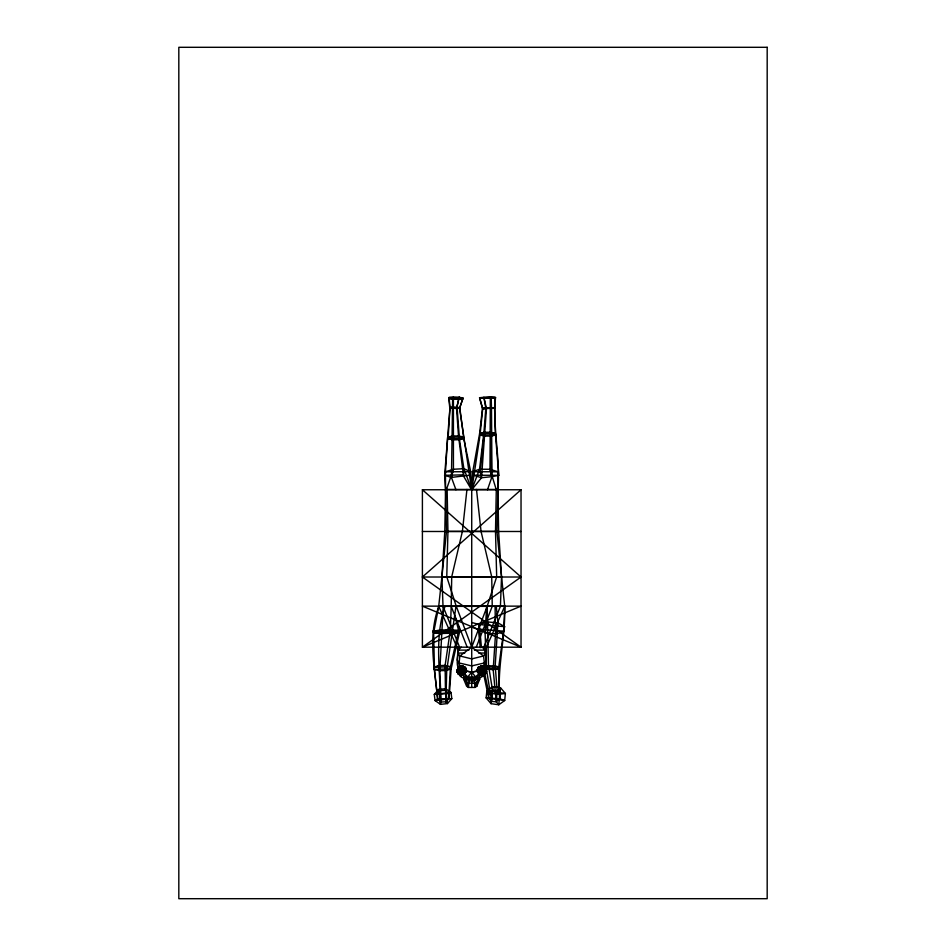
<?xml version="1.0" encoding="UTF-8"?>
<svg xmlns="http://www.w3.org/2000/svg" width="946" height="946" viewBox="0 0 946 946"><rect width="100%" height="100%" fill="white"/><g stroke="black" fill="none" stroke-linecap="round" stroke-linejoin="round"><path stroke-width="1.42" d="M463.043 398.053L449.09 397.497L450 407.348L444.644 475.318L451.443 477.423L453.43 469.263L453.406 396.977L459.177 397.214L463.043 398.053L459.579 408.258L471.723 490.075L463.552 476.098L458.503 435.929L456.551 408.495L459.177 397.214L456.551 408.495L449.776 407.856L448.771 398.455L449.09 397.497L453.406 396.977L452.626 399.295L451.443 477.423L455.937 489.756M487.497 489.756L491.991 476.642L491.482 408.459L491.199 398.183L490.335 396.965L479.563 397.722L482.46 408.459L479.622 433.481L472.74 471.699L471.723 490.075L470.694 471.699L463.398 436.946L458.503 435.929L451.975 436.059L447.671 437.265L445.46 471.794L445.554 489.756L444.644 475.318L445.46 471.794L453.43 469.263L463.883 468.684L470.694 471.699L469.878 475.223L451.443 477.423M491.991 476.642L481.538 477.742L473.568 475.223L472.74 471.699L479.551 469.228L490.004 469.263L497.974 471.794L497.88 489.756C500.623 459.082 492.559 428.408 495.515 397.663L490.335 396.965L490.004 469.263L491.991 476.642L498.802 475.318L495.361 433.315L494.569 408.022L495.148 397.166L479.563 397.722L482.732 408.637L480.036 435.065L471.723 490.075M499.807 698.739L486.138 697.912L504.691 700.525L498.767 704.77L491.08 703.682L486.138 697.912L486.835 690.828L492.76 686.595L500.446 687.683L505.389 693.453L504.691 700.525L499.807 698.739C496.887 667.781 505.613 637.545 504.726 606.634L503.65 631.195L498.507 668.822L499.807 698.739L496.283 701.766L491.672 701.483L488.668 698.03L483.524 673.528M460.915 675.101C460.395 676.78 465.846 662.708 460.158 666.303C458.715 667.332 455.239 671.376 458.136 672.866C455.333 670.442 459.673 665.665 462.807 666.138L460.158 666.303L459.839 667.297M463.67 673.99L464.557 673.02L465.148 667.462L459.957 667.391L457.486 669.543L460.158 666.303L462.89 665.7M458.077 669.839L457.651 661.313M483.595 667.297L483.276 666.303L480.568 665.771L483.276 666.303C487.32 668.621 486.102 671.435 484.955 674.226L482.531 675.101L479.125 673.883L478.25 667.167M485.333 672.464L486.445 671.601L484.92 673.528L485.322 671.908C490.714 668.964 473.544 661.999 479.149 673.788L482.484 674.593L485.369 673.658L482.495 674.664L479.149 673.824L482.507 674.805L485.369 673.658L484.955 674.238C483.643 674.51 479.788 675.681 479.74 673.564L477.458 671.873L477.919 668.053L480.757 667.013L484.151 668.148C481.479 666.646 487.911 676.236 482.531 675.101L479.149 673.883L479.114 672.121M479.137 673.647L482.495 674.664L485.345 673.753L483.962 666.93L485.937 669.969M457.829 667.036C455.889 660.462 459.472 653.532 457.024 647.182L438.708 606.327L441.912 576.812L444.809 531.392L445.554 489.449L497.88 489.449L498.625 531.392L501.534 576.812L504.726 606.327L486.41 647.182C484.151 654.455 487.391 662.33 485.357 669.839M496.295 489.449L495.503 531.392L496.674 576.812L487.155 606.327L471.723 647.182L459.874 655.968L459.106 662.969L460.194 667.167M497.88 489.449L496.946 531.392L501.534 576.812L500.41 606.327L483.832 647.182L485.582 653.047L483.56 655.968L484.34 662.969L483.24 667.167M479.61 676.449L479.681 679.252L476.819 686.252L474.987 687.435L468.459 687.435L466.615 686.252L463.765 679.252L463.836 676.449M437.608 698.775L451.798 698.656L435.054 700.56L437.608 698.775C434.675 668.219 427.746 636.445 438.708 606.634L433.635 632.72L434.462 669.449L437.608 698.775L441.108 702.003L445.873 701.826L445.59 688.664L447.434 703.576L440.505 704.368L435.054 700.56L434.285 694.388L438.648 689.457L445.59 688.664L451.029 692.472L451.798 698.656L447.434 703.576L445.873 701.826L446.725 670.454L455.937 606.634M463.717 673.316L465.81 672.121L463.706 673.138L465.787 671.979L465.538 667.923L465.988 671.873L463.706 673.434L465.787 671.979L464.32 672.606L463.67 674.344L465.136 667.509L459.957 667.45L457.462 670.194C463.173 660.367 457.166 679.133 458.479 672.582L458.112 671.908L458.479 672.582M445.873 701.826L449.125 698.337L448.936 693.595L445.436 690.367L445.117 665.393L450.367 629.764L451.195 606.634M445.436 690.367L440.67 690.545L438.648 689.457L440.505 704.368C440.505 671.967 434.131 638.384 444.951 606.634M463.552 476.098L463.883 468.684L459.496 439.724L457.084 407.277L450 407.348L448.085 438.838L452.98 439.855L459.496 439.724L463.812 438.518L459.803 407.75L457.084 407.277M441.108 702.003L439.819 670.726L443.213 606.634M488.668 698.03L489.035 693.442L492.57 690.414L492.76 686.595L491.08 703.682L492.57 690.414L488.479 665.369L487.155 606.634M457.651 669.082L459.472 666.93L458.479 673.871M465.787 671.979L464.32 672.121M471.723 489.756L481.538 477.742L486.469 408.637L483.879 397.202L485.818 408.199L483.938 432.31L479.551 469.228L471.723 489.756L463.883 468.684M448.936 693.595L451.029 692.472L434.285 694.388L448.936 693.595L450.473 666.682L458.644 630.521L455.002 616.39M491.672 701.483L486.457 669.2L485.085 632.933L486.658 606.634M492.57 690.414L497.182 690.71L500.446 687.683L498.767 704.77L496.283 701.766L497.182 690.71L495.196 665.795L497.915 622.823L496.295 606.634M449.125 698.337L451.136 668.775L459.602 631.928L459.177 627.068M496.283 701.766L493.173 669.638L495.55 633.796L495.077 606.634M477.458 670.903L479.74 673.635L477.494 671.944L482.519 675.834L485.263 673.505C481.668 676.603 481.691 676 485.31 673.67M485.783 661.313L485.452 650.115L482.129 647.182M461.305 647.182L457.982 650.115L457.214 660.036L459.106 662.969L471.723 665.901L484.34 662.969L486.22 660.036L486.09 657.115M447.139 489.449L447.943 531.392L446.772 576.812L456.279 606.327L471.723 647.182L483.56 655.968L471.723 658.901L459.874 655.968L457.852 653.047L459.602 647.182L443.024 606.327L441.912 576.812L446.5 531.392L445.554 489.449M480.13 471.723L484.234 433.434M466.946 489.449L462.393 531.392L451.727 576.812L451.195 606.327L467.17 647.182M484.825 671.625L478.581 671.625L478.652 669.638L480.887 668.018L483.749 669.07L480.84 667.77L478.026 668.857M459.2 668.716L462.594 667.77L464.864 669.189L462.547 668.018L459.685 669.07L462.618 667.604L465.018 668.384L462.641 667.474L459.236 668.491L462.665 667.096L465.125 667.604L466.26 670.383L465.527 667.994M466.425 669.484L466.307 670.158L465.562 667.781M465.527 668.101L464.309 673.564L465.988 671.873L465.196 669.993L466.224 670.619L465.136 667.498L466.224 670.619L465.125 667.604L462.689 666.918L459.945 667.498L457.415 670.43L458.976 669.863L459.969 667.356L459.295 668.148L462.665 667.131L465.125 667.616L466.224 670.619L465.527 668.065L462.677 667.013L459.945 667.498L457.415 670.43L459.969 667.356M462.76 666.386L460.052 666.871L457.58 669.508L459.886 667.143M459.555 669.768L462.417 668.739L465.148 670.206L462.547 668.018L458.94 670.075L462.263 669.508L464.403 671.459L462.121 670.288L460.915 675.834L458.219 673.375L460.915 675.834L464.427 673.505M459.389 670.572L462.263 669.508L464.569 670.679L463.836 673.859L460.891 675.397L458.077 673.658L458.467 674.191M466.319 671.033L471.723 672.109L475.684 676.969L479.563 677.892L463.871 677.892L467.762 676.969L475.684 676.969L485.357 673.505C481.147 681.605 455.203 682.042 458.976 669.863L457.367 670.679M480.261 647.726L478.369 629.102L479.338 624.561L487.438 621.96L497.915 622.823L504.632 626.654L503.65 631.195C492.665 637.498 482.022 630.71 471.723 627.068M485.085 632.933L487.438 621.96M495.55 633.796L497.915 622.823M478.581 671.625L478.842 670.56L481.171 669.508L484.506 670.075L480.887 668.018L478.57 669.189L480.84 667.77L484.246 668.716M478.309 667.569L477.222 670.619L478.25 669.993L478.298 667.498L480.757 666.918L483.489 667.45L485.984 670.194L483.276 666.303L480.58 665.889L481.656 671.944M477.919 668.101L477.222 670.619L477.919 668.065L480.757 667.013L484.127 667.971L483.477 667.391L486.019 670.43L483.477 667.403L486.019 670.43L483.489 667.498L480.757 667.013L478.309 667.64L477.222 670.619L478.309 667.616L480.757 666.918L483.489 667.498L486.019 670.43L484.458 669.863L483.441 667.155L485.984 670.194M458.16 673.576L459.413 670.442L458.644 671.494L464.829 671.755M477.174 670.383L477.907 667.994M478.451 670.998L481.017 668.739L483.879 669.768M459.047 668.302L459.271 667.58L457.628 669.058L459.33 667.391L457.58 669.508L460.052 666.871L462.748 666.457L460.052 666.871L457.545 669.733L459.366 667.521M484.707 666.918L485.582 664.116L485.617 667.036M456.551 408.495L459.579 408.258L462.712 399.023L448.771 398.455L452.626 399.295L462.712 399.023M446.346 489.756L453.43 469.263M476.276 647.182L492.239 606.327L491.719 576.812L481.053 531.392L476.488 489.449M478.617 677.513L474.987 687.435L474.336 680.848L477.446 678.116L474.336 680.848L469.11 680.848L465.988 678.116L469.11 680.848L468.459 687.435L464.829 677.513M452.495 408.329L453.028 407.111M463.694 673.635L465.988 671.873M477.399 671.613L478.25 669.993L479.788 674.108M488.479 665.369L486.457 669.2L493.173 669.638L498.507 668.822L499.346 667.226L495.196 665.795L484.482 665.972M493.173 669.638L495.196 665.795M484.884 672.109L485.322 671.908M484.163 668.266L480.781 667.214L477.99 668.633L480.781 667.155L483.441 667.143L485.783 669.082M478.759 672.44L481.325 670.288L484.21 671.353L481.171 669.508L478.286 670.206L480.946 668.384L483.832 669.532L484.801 671.494L481.325 670.288L479.031 671.459L481.171 669.508L484.045 670.572M477.257 670.868L478.25 669.993L477.458 671.873L479.776 674.072L482.484 674.593L484.955 673.954L486.327 671.826L485.333 673.256L486.256 671.684L484.458 669.863L484.967 674.155L485.369 673.694M484.943 672.476L485.31 671.861M458.644 671.494L459.602 669.532L462.488 668.384L464.782 669.638L464.853 671.625L462.121 670.288L459.224 671.353L462.263 669.508L464.699 670.028L464.994 670.998M484.908 673.197L486.457 671.837M477.352 671.364L478.25 669.993L477.304 671.116M485.345 672.05L484.955 672.63L486.421 671.447L484.955 672.582M484.801 671.494L484.021 670.442L489.035 693.442L500.186 694.151L505.389 693.453L486.835 690.828L489.035 693.442M485.192 673.268L486.256 671.684L484.955 673.954L479.776 674.072L482.472 674.285M477.943 668.396L480.781 667.214L484.198 668.491L478.262 667.261L483.394 666.906L485.854 669.508L483.394 666.871L480.627 666.138L483.276 666.303M485.357 672.18L484.955 672.772L486.421 671.447M485.322 673.079L486.291 671.755L484.92 673.528L486.327 671.826M481.325 670.288L481.526 671.293L484.6 673.103L482.519 675.834L479.516 673.576M484.943 672.866L486.445 671.601M457.462 670.194L459.981 667.249M458.775 670.856L462.417 668.739L464.734 669.874M457.628 669.058L459.922 667.06L462.724 666.634L460.028 666.954L457.403 669.827M457.249 670.43L458.491 668.869M457.32 670.927L458.976 669.863L457.178 671.684L458.479 674.049L467.762 676.969L471.723 672.109L478.475 670.773M457.616 669.295L459.425 667.178M484.695 673.469L482.519 675.834L479.421 673.221L481.526 671.293L484.364 672.074M437.419 694.033L440.67 690.545M475.684 676.969L479.409 673.138M459.342 667.651L462.724 666.634L459.33 667.758L465.172 667.261M479.681 679.252L474.916 683.178L468.518 683.178L463.765 679.252M484.648 673.292L484.281 671.707L484.967 672.31M457.225 671.423L458.976 669.863L457.273 671.175M422.401 489.756L521.033 577.013L422.401 647.182L521.033 606.138L422.401 606.138L521.033 647.182L422.401 577.013L521.033 489.756L521.033 647.182L422.401 647.182L422.401 489.756L521.033 489.756M458.467 672.31L462.121 670.288M464.368 673.706L464.332 671.814L464.687 672.44M459.07 672.074L461.92 671.293L464.013 673.221L460.915 675.834L458.739 673.469M459.271 668.266L462.665 667.155L465.491 668.396M463.646 674.297L464.344 673.8L460.891 675.397M463.918 673.576L460.915 675.834L458.834 673.103L461.92 671.293L464.25 672.192M465.917 672.015L464.332 673.138L465.87 672.098M479.338 672.831L481.526 671.293L484.518 672.724M485.298 672.712L486.433 671.932M465.822 671.636L464.297 672.381M479.09 673.8L482.555 675.397L484.872 674.049M465.822 672.121L464.344 672.665M478.7 669.874L481.017 668.739L484.659 670.856M458.928 672.724L461.92 671.293L464.108 672.831M479.184 672.192L481.526 671.293L482.519 675.834L481.916 673.209M433.8 667.344L438.211 665.665L445.117 665.393L450.473 666.682L451.136 668.775L446.725 670.454L439.819 670.726L434.462 669.449L433.8 667.344L450.473 666.682M478.428 668.479L480.816 667.604L483.595 668.278L480.805 667.474L478.345 667.982L480.781 667.273L483.512 667.805L480.805 667.474L478.416 668.384L480.816 667.604L483.607 668.373M461.861 674.782L463.741 674.167M459.827 668.373L462.618 667.604L465.408 668.857M479.622 433.481L483.938 432.31L490.454 432.239L495.361 433.315L495.775 434.888L491.459 436.059L484.943 436.13L480.036 435.065L479.622 433.481L495.361 433.315M478.333 667.923L480.781 667.273L483.524 667.876M462.618 667.604L459.839 668.278L462.641 667.474L465.456 668.633L462.665 667.155L459.945 667.592L465.101 667.923L462.665 667.214L459.922 667.805L462.665 667.273L465.089 667.982M480.769 667.096L483.489 667.592L480.781 667.131L477.931 668.278L480.769 667.096L483.489 667.533M459.91 667.876L462.665 667.273M432.677 631.325L439.606 630.095L450.367 629.764L458.644 630.521L459.602 631.928L452.673 633.158L441.912 633.489L433.635 632.72L432.677 631.325L458.644 630.521M478.274 670.962L471.723 672.109L466.473 671.187M460.158 666.303L462.854 665.889M484.6 673.103L479.421 673.221M485.818 408.199L486.469 408.637C473.142 408.566 503.095 407.43 491.482 408.459L490.832 408.022M464.013 673.221L458.834 673.103M434.462 669.449L451.136 668.775M482.46 408.459L494.569 408.022M482.732 408.637L494.841 408.199M433.635 632.72L459.602 631.928M444.644 475.318L463.611 474.833M447.671 437.265L463.398 436.946M448.085 438.838L463.812 438.518M456.279 606.327L487.155 606.327M480.036 435.065L495.775 434.888M445.46 471.794L470.694 471.699M444.809 531.392L498.625 531.392M422.401 531.486L521.033 531.486M441.912 576.812L501.534 576.812M422.401 577.013L521.033 577.013M438.708 606.327L504.726 606.327M457.982 650.115L468.968 650.115M474.466 650.115L485.452 650.115M457.852 653.047L464.793 653.047M478.652 653.047L485.582 653.047M472.74 471.699L497.974 471.794M473.568 475.223L498.802 475.318M450 407.348L459.803 407.75M449.776 407.856L459.579 408.258M484.328 666.256L499.346 667.226M484.683 667.923L498.507 668.822M471.723 622.48L479.338 624.561L504.632 626.654M478.369 629.102L503.65 631.195M484.033 667.297L485.818 669.295L483.548 667.143L480.71 666.634L483.406 666.954L485.806 669.058L483.406 666.954L480.674 666.386M480.71 666.634L483.406 666.954L485.901 669.733L484.08 667.521M478.605 671.755L479.598 673.859L482.555 675.397M458.621 671.625L458.656 673.753M479.776 673.99L482.472 674.439M479.066 673.706L478.842 670.56M462.594 667.77L465.006 668.479M479.693 674.167L481.585 674.782M479.09 672.701L477.659 671.979L479.74 673.635L477.659 671.979L479.102 673.138M479.114 672.606L477.612 671.636L479.137 672.381M486.067 670.679L484.458 669.863L486.209 671.423M477.612 671.636L479.137 672.5M458.124 672.571L456.977 671.79L458.514 673.446M458.136 672.712L457.013 671.932L458.526 673.316L457.001 671.932L458.538 673.197M486.114 670.927L484.458 669.863L486.161 671.175M479.149 673.788L479.788 674.262M483.796 667.959L484.435 668.467L484.127 667.45L485.806 669.058M466.177 670.868L465.196 669.993L466.035 671.613M479.125 673.386L477.458 671.873L478.983 673.41M483.441 667.143L484.127 667.864L483.453 667.249M483.477 667.356L484.127 667.971M484.246 667.841L485.96 669.543L484.163 667.58M484.092 667.651L480.686 666.457L484.104 667.758M464.025 673.138L467.762 676.969M458.514 673.528L457.178 671.684L458.242 673.268M497.182 690.71L500.186 694.151M485.818 669.295L484.033 667.32M484.482 668.621L486.268 670.714M466.13 671.116L465.196 669.993L466.082 671.364M458.089 672.346L458.491 672.866M484.943 668.869L486.197 670.43M484.506 668.704L486.327 670.998M457.143 671.755L458.112 673.079M450.367 629.764L452.673 633.158M439.606 630.095L441.912 633.489M458.124 671.861L458.491 672.476M445.117 665.393L446.725 670.454M438.211 665.665L439.819 670.726M490.004 469.263L496.295 489.756M458.503 435.929L459.496 439.724M451.975 436.059L452.98 439.855M490.454 432.239L491.459 436.059M483.938 432.31L484.943 436.13M476.346 684.396L476.819 686.252M464.592 670.56L464.853 671.625M479.551 469.228L481.538 477.742M477.127 670.158L477.009 669.484M479.338 624.561L481.443 647.525M491.163 434.947L491.412 475.294M471.723 489.449L471.723 687.435M465.125 667.64L465.503 668.278L462.665 667.131L459.307 667.971L462.677 667.013L465.125 667.64L459.945 667.509L465.125 667.71M464.38 671.814L463.67 672.582L464.38 671.814M475.637 677.892L471.723 679.252L467.797 677.892L475.637 677.892M495.515 397.663L479.918 398.219L495.515 397.663M767.182 47.3L178.818 47.3L178.818 898.7L767.182 898.7L767.182 47.3M479.09 672.783L477.553 672.062L479.728 673.434L477.576 672.098L479.09 672.878"/></g></svg>
